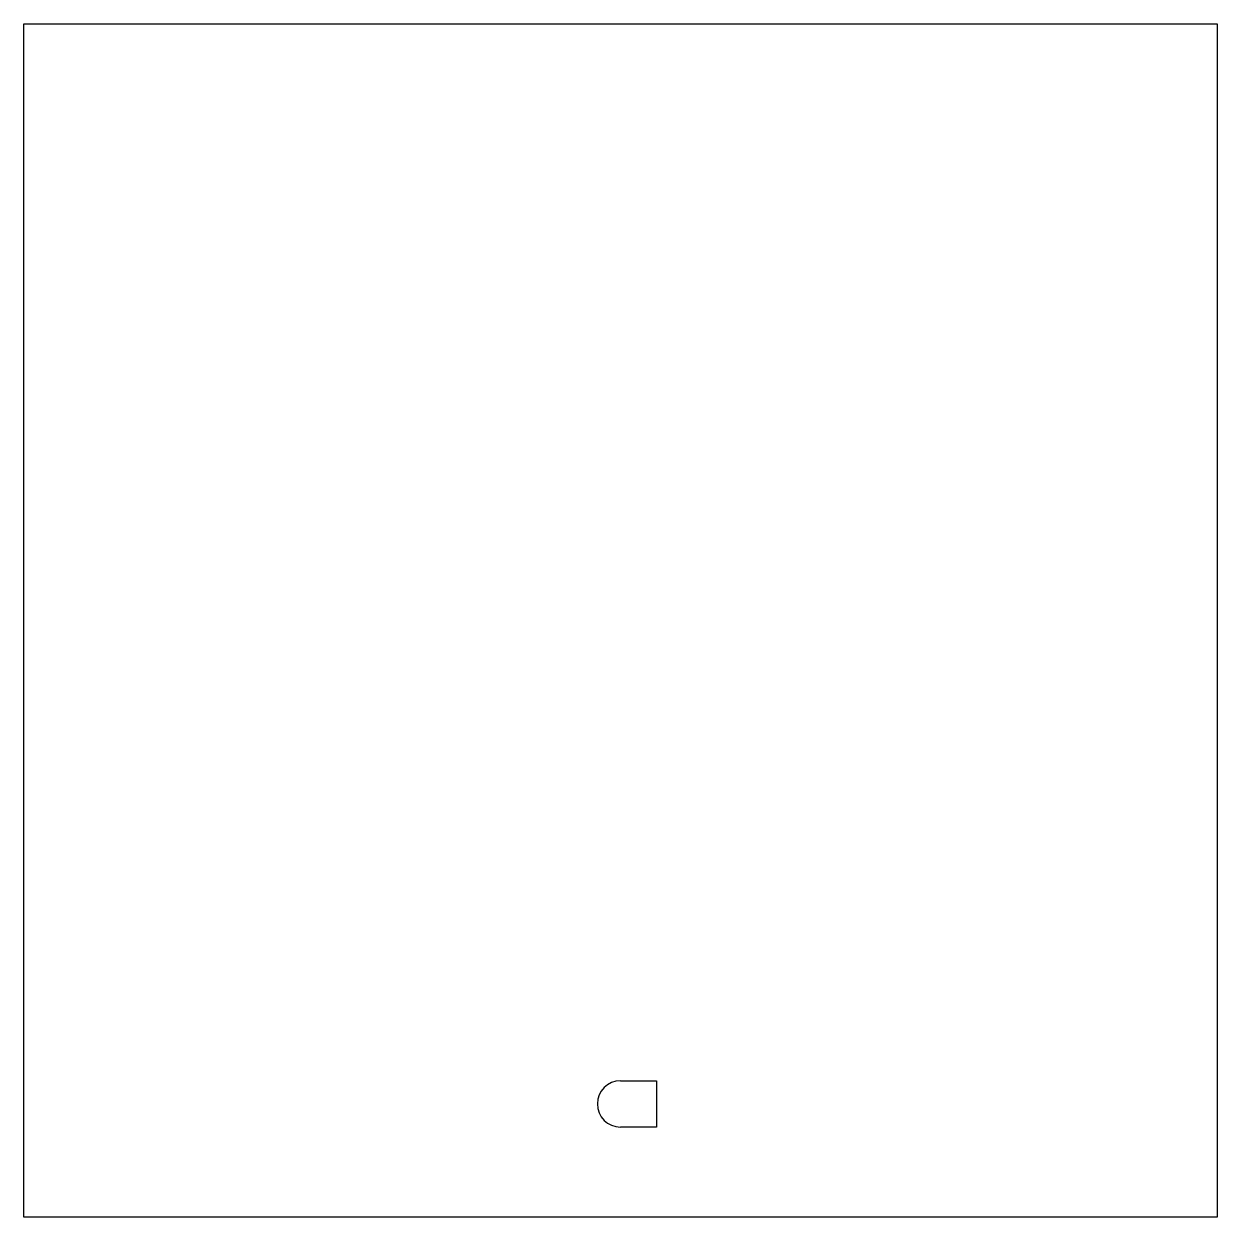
# Model space of a CAD drawing. Header units: millimetres. Extents: x 0 to 232, y 0 to 232.
import ezdxf

# ---------------------------------------------------------------- set-up
doc = ezdxf.new("R2010")
doc.units = ezdxf.units.MM

msp = doc.modelspace()

# ---------------------------------------------------------------- linework, layer by layer
msp.add_lwpolyline([(0, 0), (0, 232), (232, 232), (232, 0)], close=True)
msp.add_lwpolyline([(116, 26.5), (123, 26.5), (123, 17.5), (116, 17.5)])
msp.add_arc((116, 22), 4.5, 90, 270)

doc.saveas('drawing.dxf')
